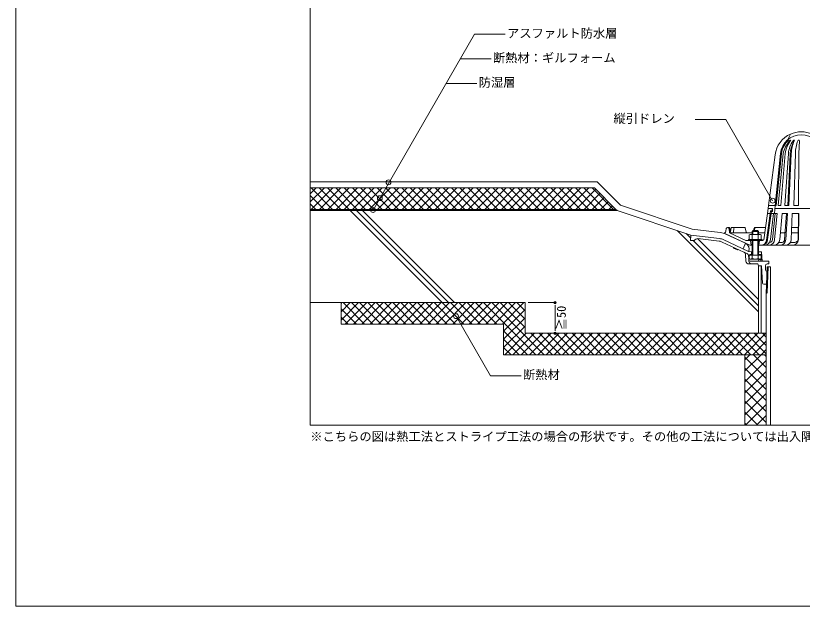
# Model space of a CAD drawing. Units: millimetres, scale not verified. Extents: x -1380 to 1380, y -955 to 955.
# Drawn here: x -1380 to -98, y -955 to 8 of the extents above; entities that cross this region are included whole.
import ezdxf
from ezdxf.enums import TextEntityAlignment as Align

# ---------------------------------------------------------------- set-up
doc = ezdxf.new("R2010")
doc.units = ezdxf.units.MM
doc.header["$LTSCALE"] = 3
doc.linetypes.add('USER2', pattern=[0.375, 0.25, -0.125])
for name, color, linetype, lineweight in [('0-0_0', 7, 'Continuous', 9), ('0-1_HATCH', 9, 'Continuous', 18), ('0-3_KUTAI', 3, 'Continuous', 18), ('0-4_BOUSUI', 1, 'Continuous', 18), ('0-5_MOJI', 7, 'Continuous', 18), ('0-6_sunpo', 7, 'Continuous', 18), ('0-8_dannnetu', 6, 'Continuous', 18), ('0-9_buhin', 2, 'Continuous', 18), ('0-A_KANAMONO', 4, 'Continuous', 18), ('0-B_WAKU', 7, 'Continuous', 18)]:
    doc.layers.add(name, color=color, linetype=linetype, lineweight=lineweight)
doc.styles.add('ＭＳ ゴシック', font='')
doc.styles.get('ＭＳ ゴシック').set_extended_font_data('MS Gothic')

# ---------------------------------------------------------------- blocks, each defined once
blk = doc.blocks.new('_DOT')
at = {"layer": '0-0_0'}
for p, q in [((-0.5, 0), (-1, 0)), ((0.25, 0), (-0.25, 0))]:
    blk.add_line(p, q, dxfattribs=at)
blk.add_circle((0, 0), 0.25, dxfattribs=at)

msp = doc.modelspace()

# ---------------------------------------------------------------- linework, layer by layer
at = {"layer": '0-0_0', "lineweight": 18}
msp.add_lwpolyline([(900.043, -659.969), (-899.957, -659.969), (-899.957, 540.031), (900.043, 540.031)], close=True, dxfattribs=at)
at = {"layer": '0-1_HATCH'}
for p, q in [((-899.957, -282.502), (-890.424, -272.969)), ((-899.957, -295.972), (-876.953, -272.969)), ((-863.8, -307.969), (-898.8, -272.969)), ((-898.483, -307.969), (-863.483, -272.969)), ((-850.329, -307.969), (-885.329, -272.969)), ((-885.012, -307.969), (-850.012, -272.969)), ((-836.859, -307.969), (-871.859, -272.969)), ((-871.542, -307.969), (-836.542, -272.969)), ((-823.389, -307.969), (-858.389, -272.969)), ((-858.072, -307.969), (-823.072, -272.969)), ((-809.918, -307.969), (-844.918, -272.969)), ((-844.601, -307.969), (-809.601, -272.969)), ((-796.448, -307.969), (-831.448, -272.969)), ((-831.131, -307.969), (-796.131, -272.969)), ((-782.977, -307.969), (-817.977, -272.969)), ((-817.661, -307.969), (-782.661, -272.969)), ((-769.507, -307.969), (-804.507, -272.969)), ((-804.19, -307.969), (-769.19, -272.969)), ((-756.037, -307.969), (-791.037, -272.969)), ((-790.72, -307.969), (-755.72, -272.969)), ((-742.566, -307.969), (-777.566, -272.969)), ((-777.249, -307.969), (-742.249, -272.969)), ((-729.096, -307.969), (-764.096, -272.969)), ((-763.779, -307.969), (-728.779, -272.969)), ((-715.626, -307.969), (-750.626, -272.969)), ((-750.309, -307.969), (-715.309, -272.969)), ((-702.155, -307.969), (-737.155, -272.969)), ((-736.838, -307.969), (-701.838, -272.969)), ((-688.685, -307.969), (-723.685, -272.969)), ((-723.368, -307.969), (-688.368, -272.969)), ((-675.214, -307.969), (-710.214, -272.969)), ((-709.897, -307.969), (-674.897, -272.969)), ((-661.744, -307.969), (-696.744, -272.969)), ((-696.427, -307.969), (-661.427, -272.969)), ((-648.274, -307.969), (-683.274, -272.969)), ((-682.957, -307.969), (-647.957, -272.969)), ((-634.803, -307.969), (-669.803, -272.969)), ((-669.486, -307.969), (-634.486, -272.969)), ((-621.333, -307.969), (-656.333, -272.969)), ((-656.016, -307.969), (-621.016, -272.969)), ((-607.863, -307.969), (-642.863, -272.969)), ((-642.546, -307.969), (-607.546, -272.969)), ((-594.392, -307.969), (-629.392, -272.969)), ((-629.075, -307.969), (-594.075, -272.969)), ((-580.922, -307.969), (-615.922, -272.969)), ((-615.605, -307.969), (-580.605, -272.969)), ((-567.451, -307.969), (-602.451, -272.969)), ((-602.134, -307.969), (-567.134, -272.969)), ((-553.981, -307.969), (-588.981, -272.969)), ((-588.664, -307.969), (-553.664, -272.969)), ((-540.511, -307.969), (-575.511, -272.969)), ((-575.194, -307.969), (-540.194, -272.969)), ((-527.04, -307.969), (-562.04, -272.969)), ((-561.723, -307.969), (-526.723, -272.969)), ((-513.57, -307.969), (-548.57, -272.969)), ((-548.253, -307.969), (-513.253, -272.969)), ((-500.099, -307.969), (-535.099, -272.969)), ((-534.782, -307.969), (-499.782, -272.969)), ((-486.629, -307.969), (-521.629, -272.969)), ((-521.312, -307.969), (-486.312, -272.969)), ((-473.159, -307.969), (-508.159, -272.969)), ((-507.842, -307.969), (-472.842, -272.969)), ((-459.688, -307.969), (-494.688, -272.969)), ((-494.371, -307.969), (-459.371, -272.969)), ((-446.218, -307.969), (-481.218, -272.969)), ((-480.901, -307.969), (-445.901, -272.969)), ((-432.748, -307.969), (-467.748, -272.969)), ((-467.431, -307.969), (-434.694, -275.232)), ((-419.277, -307.969), (-454.277, -272.969)), ((-405.807, -307.969), (-440.807, -272.969)), ((-877.27, -307.969), (-899.957, -285.282)), ((-453.96, -307.969), (-427.958, -281.967)), ((-440.49, -307.969), (-421.223, -288.702)), ((-890.741, -307.969), (-899.957, -298.753)), ((-427.019, -307.969), (-414.488, -295.438)), ((-413.549, -307.969), (-407.753, -302.173)), ((-684.957, -459.969), (-834.957, -309.969)), ((-674.957, -459.969), (-824.957, -309.969)), ((-664.957, -459.969), (-814.957, -309.969)), ((-169.957, -474.969), (-302.457, -342.469)), ((-280.22, -354.706), (-287.457, -347.469)), ((-169.957, -454.969), (-269.276, -355.65)), ((-169.957, -464.969), (-275.957, -358.969)), ((-849.957, -461.499), (-848.427, -459.969)), ((-849.957, -474.969), (-834.957, -459.969)), ((-849.957, -488.439), (-821.486, -459.969)), ((-811.504, -494.969), (-846.504, -459.969)), ((-843.016, -494.969), (-808.016, -459.969)), ((-798.033, -494.969), (-833.033, -459.969)), ((-829.546, -494.969), (-794.546, -459.969)), ((-784.563, -494.969), (-819.563, -459.969)), ((-816.075, -494.969), (-781.075, -459.969)), ((-771.092, -494.969), (-806.092, -459.969)), ((-802.605, -494.969), (-767.605, -459.969)), ((-757.622, -494.969), (-792.622, -459.969)), ((-789.134, -494.969), (-754.134, -459.969)), ((-744.152, -494.969), (-779.152, -459.969)), ((-775.664, -494.969), (-740.664, -459.969)), ((-730.681, -494.969), (-765.681, -459.969)), ((-762.194, -494.969), (-727.194, -459.969)), ((-717.211, -494.969), (-752.211, -459.969)), ((-748.723, -494.969), (-713.723, -459.969)), ((-703.741, -494.969), (-738.741, -459.969)), ((-735.253, -494.969), (-700.253, -459.969)), ((-690.27, -494.969), (-725.27, -459.969)), ((-721.782, -494.969), (-686.782, -459.969)), ((-676.8, -494.969), (-711.8, -459.969)), ((-708.312, -494.969), (-673.312, -459.969)), ((-663.329, -494.969), (-698.329, -459.969)), ((-694.842, -494.969), (-659.842, -459.969)), ((-649.859, -494.969), (-684.859, -459.969)), ((-681.371, -494.969), (-646.371, -459.969)), ((-636.389, -494.969), (-671.389, -459.969)), ((-667.901, -494.969), (-632.901, -459.969)), ((-622.918, -494.969), (-657.918, -459.969)), ((-654.431, -494.969), (-619.431, -459.969)), ((-609.448, -494.969), (-644.448, -459.969)), ((-640.96, -494.969), (-605.96, -459.969)), ((-595.977, -494.969), (-630.977, -459.969)), ((-627.49, -494.969), (-592.49, -459.969)), ((-532.507, -544.969), (-617.507, -459.969)), ((-614.019, -494.969), (-579.019, -459.969)), ((-519.037, -544.969), (-604.037, -459.969)), ((-600.549, -494.969), (-565.549, -459.969)), ((-549.957, -500.579), (-590.566, -459.969)), ((-587.079, -494.969), (-552.079, -459.969)), ((-549.957, -487.108), (-577.096, -459.969)), ((-549.957, -473.638), (-563.626, -459.969)), ((-549.957, -460.167), (-550.155, -459.969)), ((-824.974, -494.969), (-849.957, -469.986)), ((-584.957, -506.317), (-549.957, -471.317)), ((-838.444, -494.969), (-849.957, -483.457)), ((-584.957, -519.788), (-549.957, -484.788)), ((-584.957, -533.258), (-549.957, -498.258)), ((-545.977, -544.969), (-584.957, -505.99)), ((-583.197, -544.969), (-548.197, -509.969)), ((-569.727, -544.969), (-534.727, -509.969)), ((-556.256, -544.969), (-521.256, -509.969)), ((-542.786, -544.969), (-507.786, -509.969)), ((-505.566, -544.969), (-540.566, -509.969)), ((-529.316, -544.969), (-494.316, -509.969)), ((-492.096, -544.969), (-527.096, -509.969)), ((-515.845, -544.969), (-480.845, -509.969)), ((-478.626, -544.969), (-513.626, -509.969)), ((-502.375, -544.969), (-467.375, -509.969)), ((-465.155, -544.969), (-500.155, -509.969)), ((-488.904, -544.969), (-453.904, -509.969)), ((-451.685, -544.969), (-486.685, -509.969)), ((-475.434, -544.969), (-440.434, -509.969)), ((-438.214, -544.969), (-473.214, -509.969)), ((-461.964, -544.969), (-426.964, -509.969)), ((-424.744, -544.969), (-459.744, -509.969)), ((-448.493, -544.969), (-413.493, -509.969)), ((-411.274, -544.969), (-446.274, -509.969)), ((-435.023, -544.969), (-400.023, -509.969)), ((-397.803, -544.969), (-432.803, -509.969)), ((-421.552, -544.969), (-386.552, -509.969)), ((-384.333, -544.969), (-419.333, -509.969)), ((-408.082, -544.969), (-373.082, -509.969)), ((-370.863, -544.969), (-405.863, -509.969)), ((-394.612, -544.969), (-359.612, -509.969)), ((-357.392, -544.969), (-392.392, -509.969)), ((-381.141, -544.969), (-346.141, -509.969)), ((-343.922, -544.969), (-378.922, -509.969)), ((-367.671, -544.969), (-332.671, -509.969)), ((-330.451, -544.969), (-365.451, -509.969)), ((-354.201, -544.969), (-319.201, -509.969)), ((-316.981, -544.969), (-351.981, -509.969)), ((-340.73, -544.969), (-305.73, -509.969)), ((-303.511, -544.969), (-338.511, -509.969)), ((-327.26, -544.969), (-292.26, -509.969)), ((-290.04, -544.969), (-325.04, -509.969)), ((-313.789, -544.969), (-278.789, -509.969)), ((-276.57, -544.969), (-311.57, -509.969)), ((-300.319, -544.969), (-265.319, -509.969)), ((-263.099, -544.969), (-298.099, -509.969)), ((-286.849, -544.969), (-251.849, -509.969)), ((-249.629, -544.969), (-284.629, -509.969)), ((-273.378, -544.969), (-238.378, -509.969)), ((-236.159, -544.969), (-271.159, -509.969)), ((-259.908, -544.969), (-224.908, -509.969)), ((-222.688, -544.969), (-257.688, -509.969)), ((-246.437, -544.969), (-211.437, -509.969)), ((-209.218, -544.969), (-244.218, -509.969)), ((-232.967, -544.969), (-197.967, -509.969)), ((-195.748, -544.969), (-230.748, -509.969)), ((-219.497, -544.969), (-184.497, -509.969)), ((-182.277, -544.969), (-217.277, -509.969)), ((-206.026, -544.969), (-171.026, -509.969)), ((-168.807, -544.969), (-203.807, -509.969)), ((-192.556, -544.969), (-157.556, -509.969)), ((-156.957, -543.349), (-190.336, -509.969)), ((-156.957, -529.878), (-176.866, -509.969)), ((-156.957, -516.408), (-163.396, -509.969)), ((-559.448, -544.969), (-584.957, -519.46)), ((-179.086, -544.969), (-156.957, -522.84)), ((-572.918, -544.969), (-584.957, -532.93)), ((-165.615, -544.969), (-156.957, -536.31)), ((-191.957, -553.35), (-183.576, -544.969)), ((-191.957, -571.31), (-165.615, -544.969)), ((-156.957, -583.76), (-191.957, -548.76)), ((-156.957, -565.799), (-177.787, -544.969)), ((-156.957, -547.839), (-159.826, -544.969)), ((-191.957, -589.271), (-156.957, -554.271)), ((-156.957, -601.72), (-191.957, -566.72)), ((-191.957, -607.231), (-156.957, -572.231)), ((-156.957, -619.681), (-191.957, -584.681)), ((-191.957, -625.192), (-156.957, -590.192)), ((-156.957, -637.641), (-191.957, -602.641)), ((-191.957, -643.152), (-156.957, -608.152)), ((-156.957, -655.602), (-191.957, -620.602)), ((-190.813, -659.969), (-156.957, -626.113)), ((-170.55, -659.969), (-191.957, -638.562)), ((-172.852, -659.969), (-156.957, -644.073)), ((-188.511, -659.969), (-191.957, -656.523))]:
    msp.add_line(p, q, dxfattribs=at)
at = {"layer": '0-3_KUTAI'}
for p in [(-899.957, -309.969), (-279.957, -349.969)]:
    msp.add_line(p, (-399.957, -309.969), dxfattribs=at)
msp.add_lwpolyline([(-899.957, -459.969), (-549.957, -459.969), (-549.957, -509.969), (-169.957, -509.969)], dxfattribs=at)
at = {"layer": '0-4_BOUSUI'}
for p, q in [((-899.957, -307.969), (-401.957, -307.969)), ((-401.957, -307.969), (-399.957, -309.969)), ((-222.834, -348.256), (-190.627, -363.275)), ((-190.627, -363.275), (-194.853, -372.338))]:
    msp.add_line(p, q, dxfattribs=at)
msp.add_lwpolyline([(-899.957, -262.969), (-432.815, -262.969), (-394.555, -301.229), (-277.757, -340.161), (-231.938, -345.659)], dxfattribs=at)
for centre, radius, start, end in [((-235.513, -375.446), 30, 65, 83.15723), ((-194.853, -372.338), 10, 335, 65)]:
    msp.add_arc(centre, radius, start, end, dxfattribs=at)
at = {"layer": '0-5_MOJI'}
for p, q in [((-655.514, -62.65), (-605.514, -62.65)), ((-678.608, -102.65), (-628.608, -102.65))]:
    msp.add_line(p, q, dxfattribs=at)
for points in [[(-582.42, -22.65), (-632.42, -22.65), (-797.817, -309.126)], [(-272.997, -161.564), (-222.997, -161.564), (-146.628, -293.838)], [(-556.471, -579.102), (-606.471, -579.102), (-662.486, -482.08)]]:
    msp.add_lwpolyline(points, dxfattribs=at)
for centre in [(-772.602, -263.908), (-786.641, -289.768), (-146.628, -293.838), (-797.817, -309.126), (-662.486, -482.08)]:
    msp.add_circle(centre, 4, dxfattribs=at)
at = {"layer": '0-6_sunpo'}
for p, q in [((-544.957, -459.969), (-501.145, -459.969)), ((-501.145, -467.969), (-501.145, -501.969)), ((-544.957, -509.969), (-501.145, -509.969))]:
    msp.add_line(p, q, dxfattribs=at)
at = {"layer": '0-8_dannnetu'}
for p, q in [((-899.957, -272.969), (-436.957, -272.969)), ((-401.957, -307.969), (-436.957, -272.969)), ((-849.957, -459.969), (-849.957, -494.969)), ((-165.457, -509.969), (-156.957, -509.969)), ((-191.957, -544.969), (-191.957, -659.969))]:
    msp.add_line(p, q, dxfattribs=at)
msp.add_lwpolyline([(-849.957, -494.969), (-584.957, -494.969), (-584.957, -544.969), (-156.957, -544.969)], dxfattribs=at)
at = {"layer": '0-9_buhin'}
msp.add_lwpolyline([(-165.457, -509.969), (-169.957, -509.969), (-169.957, -399.969), (-165.457, -399.969)], close=True, dxfattribs=at)
for points in [[(-156.957, -659.969), (-156.957, -445.489), (-155.579, -401.389), (-150.357, -401.389), (-150.357, -659.969)], [(-154.1, -401.389), (-155.436, -444.14), (-156.942, -445.01)]]:
    msp.add_lwpolyline(points, dxfattribs=at)
at = {"layer": '0-A_KANAMONO'}
for p, q in [((-117.457, -185.24), (-122.457, -195.028)), ((-103.113, -196.058), (-103.744, -217.048)), ((-133.567, -217.048), (-142.444, -301.518)), ((-142.444, -301.518), (-133.779, -217.048)), ((-132.457, -217.048), (-141.02, -301.518)), ((-129.559, -217.048), (-137.728, -301.518)), ((-126.4, -217.048), (-133.135, -301.518)), ((-121.044, -217.048), (-127.055, -301.518)), ((-116.318, -217.048), (-120.183, -301.518)), ((-109.32, -217.048), (-112.359, -301.518)), ((-103.744, -217.048), (-104.255, -301.518)), ((-153.308, -301.518), (-142.599, -218.985)), ((-118.276, -218.985), (-121.885, -301.518)), ((-153.957, -306.518), (-155.038, -314.518)), ((-153.957, -306.518), (-153.308, -301.518)), ((-153.957, -306.518), (-146.957, -306.518)), ((-149.957, -306.518), (-153.957, -306.518)), ((-153.308, -301.518), (-142.444, -301.518)), ((-153.308, -301.518), (-142.444, -301.518)), ((-147.957, -306.518), (-146.957, -310.518)), ((-143.777, -314.518), (-142.444, -301.518)), ((-142.957, -306.518), (-99.957, -306.518)), ((-142.444, -301.518), (-141.02, -301.518)), ((-137.728, -301.518), (-133.135, -301.518)), ((-127.055, -301.518), (-120.183, -301.518)), ((-112.359, -301.518), (-104.255, -301.518)), ((-56.957, -306.518), (-99.957, -306.518)), ((-155.038, -314.518), (-160.871, -357.687)), ((-150.497, -314.518), (-156.412, -358.29)), ((-139.273, -314.518), (-155.038, -314.518)), ((-148.85, -314.518), (-154.987, -357.13)), ((-150.185, -314.518), (-153.247, -314.518)), ((-149.956, -310.518), (-150.497, -314.518)), ((-145.029, -314.518), (-150.337, -357.232)), ((-146.957, -310.518), (-149.957, -310.518)), ((-148.457, -314.518), (-149.019, -311.518)), ((-148.457, -314.518), (-143.777, -314.518)), ((-146.748, -356.912), (-142.49, -314.518)), ((-139.273, -314.518), (-145.029, -314.518)), ((-143.564, -357.232), (-139.273, -314.518)), ((-131.374, -314.518), (-135.074, -357.232)), ((-123.62, -314.518), (-131.374, -314.518)), ((-122.284, -314.518), (-131.374, -314.518)), ((-124.189, -314.518), (-127.077, -357.103)), ((-122.284, -314.518), (-125.182, -357.232)), ((-114.643, -314.518), (-116.354, -357.232)), ((-104.023, -314.518), (-114.643, -314.518)), ((-113.93, -314.518), (-105.112, -314.518)), ((-104.423, -314.512), (-105.054, -357.226)), ((-104.023, -314.518), (-104.654, -357.232)), ((-222.164, -339.284), (-222.679, -343.661)), ((-220.178, -337.518), (-219.741, -337.518)), ((-217.395, -337.518), (-219.741, -337.518)), ((-217.754, -339.291), (-216.987, -346.018)), ((-213.514, -346.018), (-216.987, -346.018)), ((-216.987, -346.018), (-190.181, -358.518)), ((-216.307, -338.451), (-215.392, -344.406)), ((-214.28, -338.326), (-215.426, -344.187)), ((-211.208, -346.018), (-213.514, -346.018)), ((-213.299, -337.518), (-208.225, -337.518)), ((-188.664, -346.018), (-211.208, -346.018)), ((-210.024, -339.26), (-210.208, -345.05)), ((-208.225, -337.518), (-192.241, -337.518)), ((-191.267, -338.29), (-189.637, -345.246)), ((-185.233, -346.018), (-188.664, -346.018)), ((-183.646, -346.018), (-185.233, -346.018)), ((-183.646, -346.018), (-179.957, -346.018)), ((-179.957, -343.969), (-169.957, -343.969)), ((-179.157, -343.169), (-179.157, -348.918)), ((-176.841, -338.451), (-177.854, -342.469)), ((-175.82, -338.844), (-176.513, -342.469)), ((-175.677, -337.544), (-158.149, -337.544)), ((-170.757, -343.169), (-170.757, -348.918)), ((-169.957, -346.018), (-159.295, -346.018)), ((-128.226, -346.018), (-134.103, -346.018)), ((-128.226, -346.018), (-134.103, -346.018)), ((-115.905, -346.018), (-104.888, -346.018)), ((-104.763, -337.518), (-115.564, -337.518)), ((-268.373, -355.69), (-233.642, -359.857)), ((-185.79, -376.564), (-227.06, -357.32)), ((-224.957, -346.944), (-224.957, -346.837)), ((-224.418, -347.518), (-224.598, -347.407)), ((-224.418, -347.518), (-183.672, -366.518)), ((-162.732, -358.518), (-190.181, -358.518)), ((-179.864, -349.677), (-183.457, -348.918)), ((-182.484, -358.518), (-181.484, -366.518)), ((-180.207, -358.518), (-180.207, -356.918)), ((-179.957, -358.518), (-179.957, -382.469)), ((-179.864, -349.677), (-179.864, -356.918)), ((-179.157, -358.518), (-179.157, -382.469)), ((-170.757, -358.518), (-170.757, -382.469)), ((-166.457, -348.918), (-170.049, -349.677)), ((-170.049, -356.918), (-170.049, -349.677)), ((-169.957, -382.469), (-169.957, -358.518)), ((-169.707, -358.518), (-169.707, -356.918)), ((-167.957, -358.518), (-168.957, -366.518)), ((-228.878, -361.217), (-193.67, -377.634)), ((-183.672, -366.518), (-179.957, -366.518)), ((-183.672, -366.518), (-179.957, -366.518)), ((-169.957, -366.518), (-99.957, -366.518)), ((-136.494, -362.018), (-131.376, -362.018)), ((-117.774, -362.018), (-110.651, -362.018)), ((-16.241, -366.518), (-99.957, -366.518)), ((-190.791, -381.889), (-190.218, -392.245)), ((-185.457, -390.469), (-185.457, -383.469)), ((-180.957, -377.469), (-179.957, -377.469)), ((-180.957, -381.469), (-179.957, -381.469)), ((-179.864, -382.469), (-179.864, -388.29)), ((-170.049, -388.29), (-170.049, -382.469)), ((-169.957, -377.469), (-164.957, -377.469)), ((-169.957, -381.469), (-164.69, -381.469)), ((-164.957, -377.469), (-163.957, -392.469)), ((-183.457, -389.049), (-179.864, -388.29)), ((-170.049, -388.29), (-166.457, -389.049)), ((-169.153, -389.469), (-169.153, -390.469)), ((-165.689, -389.469), (-165.689, -392.469)), ((-158.457, -405.969), (-158.457, -399.969)), ((-156.472, -429.969), (-155.815, -408.947))]:
    msp.add_line(p, q, dxfattribs=at)
at = {"layer": '0-A_KANAMONO', "linetype": 'USER2'}
for p, q in [((-193.67, -377.634), (-188.645, -379.977)), ((-185.769, -384.192), (-185.254, -392.286))]:
    msp.add_line(p, q, dxfattribs=at)
at = {"layer": '0-A_KANAMONO'}
for points in [[(-146.957, -306.518), (-146.957, -311.518), (-149.019, -311.518)], [(-169.957, -348.918), (-169.957, -343.969), (-171.457, -342.469), (-178.457, -342.469), (-179.957, -343.969), (-179.957, -348.918)], [(-128.226, -346.018), (-134.103, -346.018), (-126.325, -346.018)], [(-233.13, -355.588), (-279.957, -349.969), (-280.457, -358.969), (-274.457, -358.969)], [(-203.123, -373.226), (-203.999, -373.921), (-210.343, -370.963), (-210.374, -369.845)], [(-183.457, -381.469), (-180.957, -381.469), (-180.957, -377.469), (-181.457, -377.469), (-184.457, -376.07)], [(-185.226, -396.969), (-170.957, -396.969), (-169.957, -399.969), (-164.957, -399.969), (-163.081, -428.102)], [(-155.457, -396.969), (-152.957, -396.969), (-152.957, -392.469), (-183.457, -392.469)], [(-163.886, -392.469), (-163.886, -389.469), (-169.153, -389.469)], [(-161.086, -429.969), (-156.472, -429.969), (-154.924, -428.469), (-154.315, -408.969), (-155.457, -408.969)]]:
    msp.add_lwpolyline(points, dxfattribs=at)
for points in [[(-163.957, -356.918), (-163.957, -358.518), (-185.957, -358.518), (-185.957, -356.918)], [(-166.457, -348.918), (-183.457, -348.918), (-184.772, -349.677), (-184.772, -356.918), (-165.142, -356.918), (-165.142, -349.677)], [(-184.772, -382.469), (-184.772, -388.29), (-183.457, -389.049), (-166.457, -389.049), (-165.142, -388.29), (-165.142, -382.469)]]:
    msp.add_lwpolyline(points, close=True, dxfattribs=at)
for centre, radius, start, end in [((-99.957, -224.518), 43, 114.01506, 172.60714), ((-99.957, -220.518), 34, 90, 174.14327), ((-99.957, -224.518), 43, 90, 114.01506), ((-99.957, -224.518), 43, 65.98494, 90), ((-99.957, -220.518), 34, 5.85673, 90), ((-103.264, -220.067), 30.452, 124.6897, 174.31133), ((-98.035, -221.385), 34.694, 130.56111, 172.819), ((-72.295, -231.965), 59.174, 142.64194, 165.39984), ((-63.953, -230.015), 63.78, 146.73123, 168.26975), ((-71.647, -222.997), 49.754, 147.21813, 173.13327), ((-116.954, -198.278), 3.252, 95.9237, 136.95294), ((-65.366, -221.994), 52.995, 149.41279, 176.7446), ((-50.548, -220.86), 65.88, 157.88483, 176.68346), ((-111.101, -198.278), 3.252, 88.00835, 136.95294), ((-54.554, -216.012), 54.776, 158.63666, 181.08437), ((-104.339, -196.272), 1.245, 9.92349, 170.07651), ((-225.659, -343.31), 3, 292.78322, 353.29016), ((-220.178, -339.518), 2, 90, 173.29016), ((-219.741, -339.518), 2, 6.50855, 90), ((-217.395, -338.618), 1.1, 8.73633, 90), ((-213.514, -344.118), 1.9, 188.73633, 270), ((-213.299, -338.518), 1, 90, 168.93852), ((-211.208, -345.018), 1, 270, 358.17441), ((-208.225, -339.318), 1.8, 90, 178.17441), ((-192.241, -338.518), 1, 13.18609, 90), ((-188.664, -345.018), 1, 193.18609, 270), ((-175.677, -338.744), 1.2, 90, 165.84869), ((-174.249, -339.144), 1.6, 90, 169.17503), ((-128.226, -341.018), 5, 270, 292.66299), ((-269.088, -361.647), 6, 83.15723, 153.48932), ((-235.513, -375.446), 20, 65, 83.15723), ((-224.207, -346.768), 0.75, 112.78322, 238.51591), ((-174.957, -365.159), 16.241, 72.41205, 107.58795), ((-165.826, -357.018), 9.5, 270, 352.30395), ((-164.497, -357.018), 9.5, 270, 358.71059), ((-162.732, -356.518), 2, 270, 352.30395), ((-159.835, -357.018), 9.5, 270, 358.71059), ((-153.061, -357.018), 9.5, 270, 358.71059), ((-151.746, -356.799), 5, 271.39299, 358.71059), ((-144.572, -357.018), 9.5, 270, 358.71059), ((-134.679, -357.018), 9.5, 270, 358.71059), ((-132.373, -356.809), 5.303, 280.82629, 356.82158), ((-125.852, -357.018), 9.5, 270, 358.71059), ((-114.151, -357.018), 9.5, 270, 358.71059), ((-111.169, -355.748), 6.291, 274.7186, 346.41756), ((-235.513, -375.446), 15.7, 65, 83.15723), ((-195.784, -382.165), 5, 3.16763, 65), ((-185.368, -375.658), 1, 245, 335.65137), ((-183.457, -383.469), 2, 90, 180), ((-185.226, -391.969), 5, 183.16763, 270), ((-183.457, -390.469), 2, 180, 270), ((-174.957, -372.808), 16.241, 252.41205, 287.58795), ((-171.153, -390.469), 2, 270, 0), ((-155.457, -399.969), 3, 90, 180), ((-155.457, -405.969), 3, 180, 270), ((-161.086, -427.969), 2, 183.81407, 270)]:
    msp.add_arc(centre, radius, start, end, dxfattribs=at)
at = {"layer": '0-A_KANAMONO', "linetype": 'USER2'}
for centre, start, end in [((-190.758, -384.509), 3.63573, 65), ((-180.264, -391.969), 183.63573, 270)]:
    msp.add_arc(centre, 5, start, end, dxfattribs=at)
at = {"layer": '0-B_WAKU'}
msp.add_lwpolyline([(-1379.957, -954.969), (1380.043, -954.969), (1380.043, 955.031), (-1379.957, 955.031)], close=True, dxfattribs=at)

# ---------------------------------------------------------------- block references
at = {"layer": '0-6_sunpo', "xscale": 8, "yscale": 8}
for p, rotation in [((-501.145, -459.969), 90), ((-501.145, -509.969), 270)]:
    msp.add_blockref('_DOT', p, dxfattribs=dict(at, rotation=rotation))

# ---------------------------------------------------------------- texts
at = {"layer": '0-5_MOJI', "style": 'ＭＳ ゴシック'}
for s, p in [('アスファルト防水層', (-579.42, -32.65)), ('断熱材：ギルフォーム', (-602.514, -72.65)), ('防湿層', (-625.608, -112.65)), ('縦引ドレン', (-405.946, -171.564)), ('断熱材', (-553.471, -589.102)), ('※こちらの図は熱工法とストライプ工法の場合の形状です。その他の工法については出入隅の形状等一部が異なります。', (-899.957, -689.969))]:
    msp.add_text(s, height=14.66, dxfattribs=at).set_placement(p, align=Align.BOTTOM_LEFT)
at = {"layer": '0-6_sunpo', "style": 'ＭＳ ゴシック'}
msp.add_text('≧50', height=14.66, rotation=90, dxfattribs=at).set_placement((-479.282, -504.969), align=Align.BOTTOM_LEFT)

doc.saveas('drawing.dxf')
